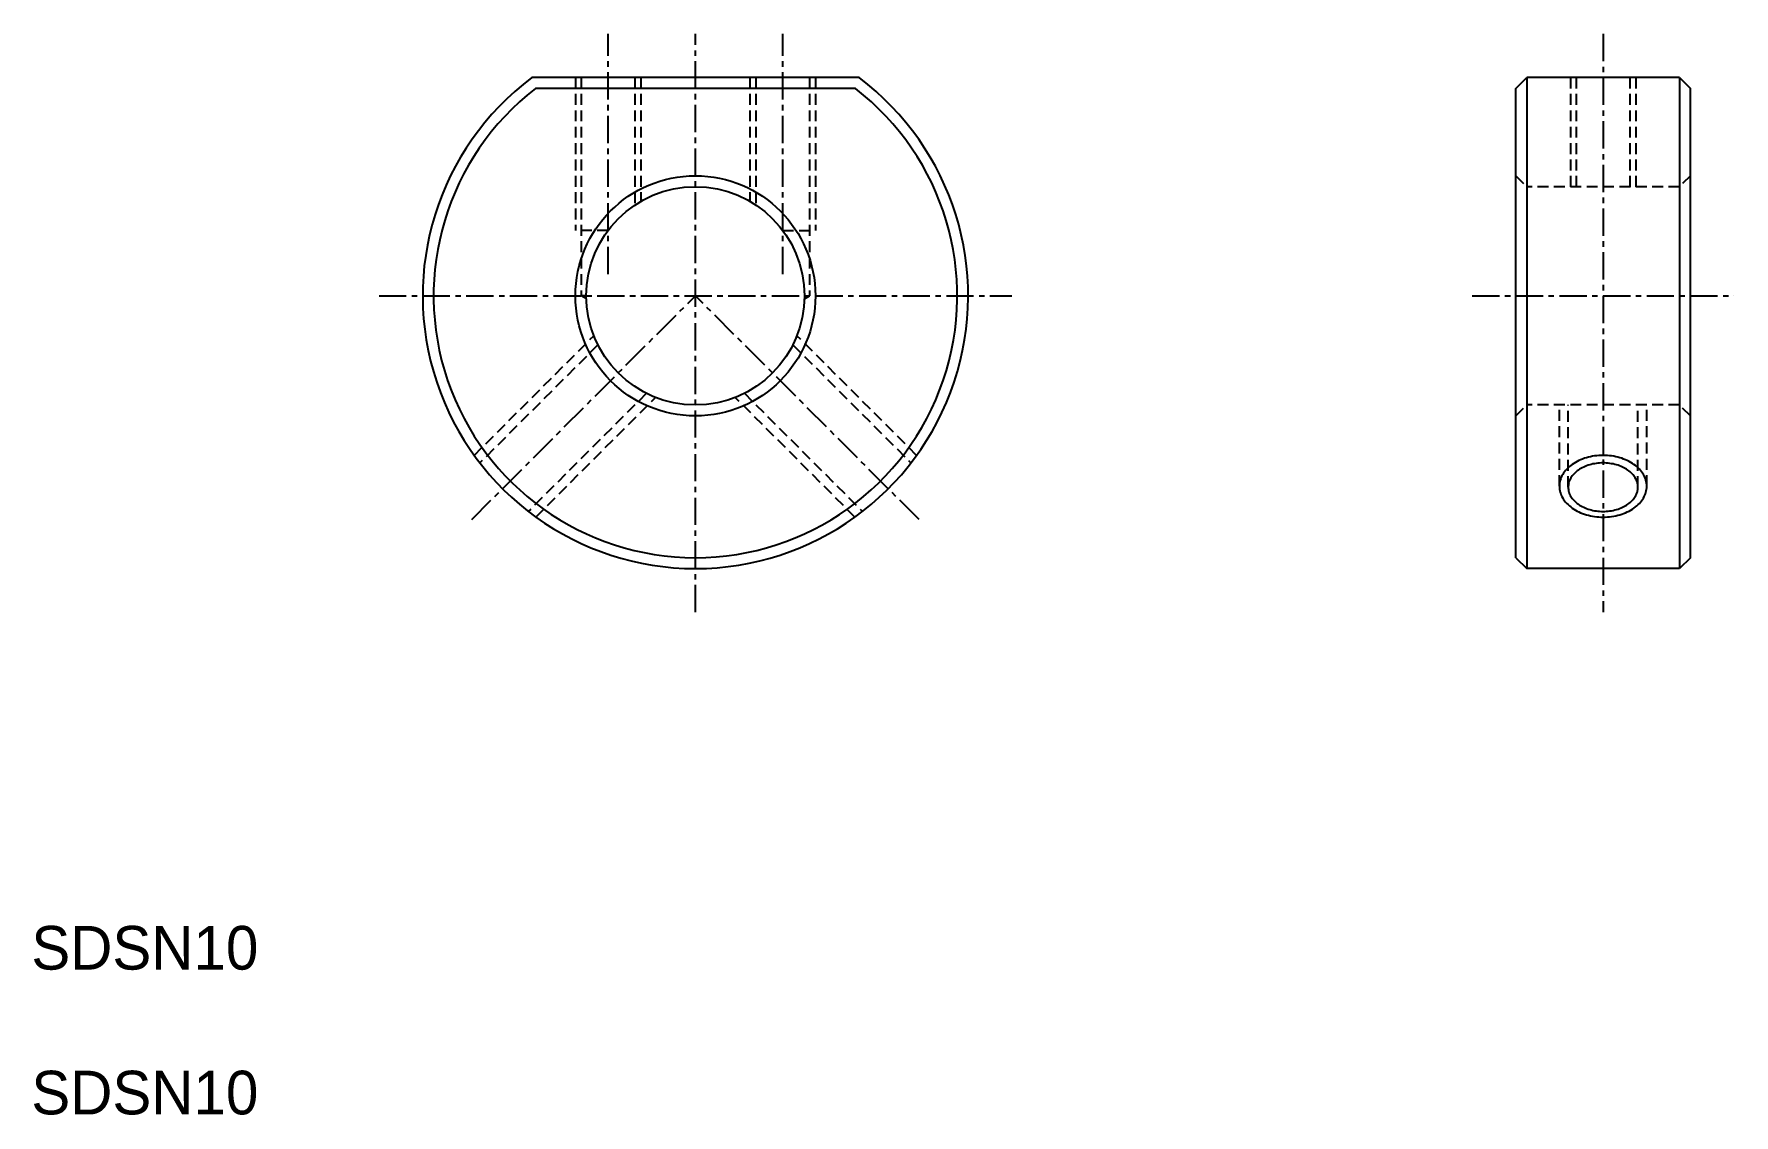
# Model space of a CAD drawing. Extents: x 50.6 to 128.5, y 51.9 to 101.5.
import ezdxf

# ---------------------------------------------------------------- set-up
doc = ezdxf.new("R2010")
doc.units = 0
doc.linetypes.add('CENTER', pattern=[2, 1.25, -0.25, 0.25, -0.25])
doc.linetypes.add('DASHED', pattern=[0.75, 0.5, -0.25])
doc.layers.get('0').update_dxf_attribs({"linetype": 'CONTINUOUS'})
doc.layers.add('CENTER', color=1, linetype='CENTER')

msp = doc.modelspace()

# ---------------------------------------------------------------- linework, layer by layer
at = {"color": 7, "linetype": 'CONTINUOUS'}
for p, q in [((88.384, 99.476), (73.384, 99.476)), ((88.216, 98.976), (73.553, 98.976)), ((118.484, 98.976), (118.984, 99.476)), ((118.484, 77.476), (118.484, 98.976)), ((118.984, 99.476), (118.984, 76.976)), ((125.984, 99.476), (118.984, 99.476)), ((125.984, 99.476), (125.984, 76.976)), ((125.984, 99.476), (126.484, 98.976)), ((126.484, 77.476), (126.484, 98.976)), ((118.484, 77.476), (118.984, 76.976)), ((126.484, 77.476), (125.984, 76.976)), ((125.984, 76.976), (118.984, 76.976))]:
    msp.add_line(p, q, dxfattribs=at)
at = {"color": 3, "linetype": 'DASHED'}
for p, q in [((75.384, 99.476), (75.384, 92.476)), ((75.655, 99.476), (75.655, 89.476)), ((78.114, 99.476), (78.114, 93.638)), ((78.384, 99.476), (78.384, 93.806)), ((83.384, 99.476), (83.384, 93.806)), ((83.655, 99.476), (83.655, 93.638)), ((86.114, 99.476), (86.114, 89.476)), ((86.384, 99.476), (86.384, 92.476)), ((120.984, 99.476), (120.984, 94.476)), ((121.255, 99.476), (121.255, 94.476)), ((123.714, 99.476), (123.714, 94.476)), ((123.984, 99.476), (123.984, 94.476)), ((118.484, 94.976), (118.984, 94.476)), ((125.984, 94.476), (118.984, 94.476)), ((118.984, 94.476), (118.984, 84.476)), ((126.484, 94.976), (125.984, 94.476)), ((125.984, 94.476), (125.984, 84.476)), ((76.884, 92.476), (75.384, 92.476)), ((84.884, 92.476), (86.384, 92.476)), ((75.884, 89.476), (75.655, 89.476)), ((75.886, 89.342), (75.655, 89.476)), ((85.882, 89.342), (86.114, 89.476)), ((85.884, 89.476), (86.114, 89.476)), ((70.745, 82.165), (76.23, 87.649)), ((91.023, 82.165), (85.539, 87.649)), ((76.417, 87.23), (71.005, 81.817)), ((85.351, 87.23), (90.763, 81.817)), ((78.638, 85.009), (73.226, 79.596)), ((83.13, 85.009), (88.542, 79.596)), ((73.573, 79.336), (79.058, 84.821)), ((88.195, 79.336), (82.71, 84.821)), ((118.484, 83.976), (118.984, 84.476)), ((125.984, 84.476), (118.984, 84.476)), ((120.484, 80.751), (120.484, 84.476)), ((120.884, 80.707), (120.884, 84.476)), ((124.084, 80.707), (124.084, 84.476)), ((124.484, 80.751), (124.484, 84.476)), ((126.484, 83.976), (125.984, 84.476))]:
    msp.add_line(p, q, dxfattribs=at)
at = {"color": 3, "linetype": 'CONTINUOUS'}
msp.add_polyline3d([(124.484, 80.751, 0), (124.482, 80.82, 0), (124.475, 80.889, 0), (124.463, 80.958, 0), (124.446, 81.027, 0), (124.424, 81.094, 0), (124.398, 81.161, 0), (124.367, 81.227, 0), (124.332, 81.292, 0), (124.292, 81.355, 0), (124.248, 81.417, 0), (124.2, 81.478, 0), (124.147, 81.536, 0), (124.091, 81.593, 0), (124.03, 81.648, 0), (123.966, 81.7, 0), (123.898, 81.751, 0), (123.827, 81.799, 0), (123.753, 81.844, 0), (123.676, 81.887, 0), (123.595, 81.927, 0), (123.512, 81.964, 0), (123.427, 81.998, 0), (123.339, 82.029, 0), (123.25, 82.057, 0), (123.158, 82.082, 0), (123.065, 82.104, 0), (122.97, 82.123, 0), (122.874, 82.138, 0), (122.778, 82.15, 0), (122.68, 82.158, 0), (122.582, 82.163, 0), (122.484, 82.165, 0), (122.386, 82.163, 0), (122.288, 82.158, 0), (122.191, 82.15, 0), (122.094, 82.138, 0), (121.998, 82.123, 0), (121.904, 82.104, 0), (121.81, 82.082, 0), (121.719, 82.057, 0), (121.629, 82.029, 0), (121.541, 81.998, 0), (121.456, 81.964, 0), (121.373, 81.927, 0), (121.293, 81.887, 0), (121.215, 81.844, 0), (121.141, 81.799, 0), (121.07, 81.751, 0), (121.002, 81.7, 0), (120.938, 81.648, 0), (120.878, 81.593, 0), (120.821, 81.536, 0), (120.769, 81.478, 0), (120.72, 81.417, 0), (120.676, 81.355, 0), (120.637, 81.292, 0), (120.601, 81.227, 0), (120.57, 81.161, 0), (120.544, 81.094, 0), (120.523, 81.027, 0), (120.506, 80.958, 0), (120.494, 80.889, 0), (120.487, 80.82, 0), (120.484, 80.751, 0), (120.487, 80.681, 0), (120.494, 80.612, 0), (120.506, 80.543, 0), (120.523, 80.475, 0), (120.544, 80.407, 0), (120.57, 80.34, 0), (120.601, 80.274, 0), (120.637, 80.21, 0), (120.676, 80.146, 0), (120.72, 80.084, 0), (120.769, 80.024, 0), (120.821, 79.965, 0), (120.878, 79.908, 0), (120.938, 79.853, 0), (121.002, 79.801, 0), (121.07, 79.751, 0), (121.141, 79.703, 0), (121.215, 79.657, 0), (121.293, 79.615, 0), (121.373, 79.575, 0), (121.456, 79.538, 0), (121.541, 79.504, 0), (121.629, 79.472, 0), (121.719, 79.444, 0), (121.81, 79.419, 0), (121.904, 79.397, 0), (121.998, 79.379, 0), (122.094, 79.364, 0), (122.191, 79.352, 0), (122.288, 79.343, 0), (122.386, 79.338, 0), (122.484, 79.337, 0), (122.582, 79.338, 0), (122.68, 79.343, 0), (122.778, 79.352, 0), (122.874, 79.364, 0), (122.97, 79.379, 0), (123.065, 79.397, 0), (123.158, 79.419, 0), (123.25, 79.444, 0), (123.339, 79.472, 0), (123.427, 79.504, 0), (123.512, 79.538, 0), (123.595, 79.575, 0), (123.676, 79.615, 0), (123.753, 79.657, 0), (123.827, 79.703, 0), (123.898, 79.751, 0), (123.966, 79.801, 0), (124.03, 79.853, 0), (124.091, 79.908, 0), (124.147, 79.965, 0), (124.2, 80.024, 0), (124.248, 80.084, 0), (124.292, 80.146, 0), (124.332, 80.21, 0), (124.367, 80.274, 0), (124.398, 80.34, 0), (124.424, 80.407, 0), (124.446, 80.475, 0), (124.463, 80.543, 0), (124.475, 80.612, 0), (124.482, 80.681, 0), (124.484, 80.751, 0)], dxfattribs=at)
at = {"color": 7, "linetype": 'CONTINUOUS'}
msp.add_polyline3d([(124.084, 80.707, 0), (124.082, 80.761, 0), (124.077, 80.816, 0), (124.067, 80.87, 0), (124.054, 80.924, 0), (124.036, 80.977, 0), (124.015, 81.029, 0), (123.991, 81.081, 0), (123.962, 81.132, 0), (123.931, 81.182, 0), (123.895, 81.23, 0), (123.857, 81.278, 0), (123.815, 81.324, 0), (123.769, 81.368, 0), (123.721, 81.411, 0), (123.67, 81.453, 0), (123.616, 81.492, 0), (123.559, 81.53, 0), (123.499, 81.565, 0), (123.437, 81.599, 0), (123.373, 81.63, 0), (123.307, 81.659, 0), (123.239, 81.686, 0), (123.168, 81.711, 0), (123.097, 81.733, 0), (123.023, 81.752, 0), (122.949, 81.77, 0), (122.873, 81.784, 0), (122.796, 81.796, 0), (122.719, 81.805, 0), (122.641, 81.812, 0), (122.563, 81.816, 0), (122.484, 81.817, 0), (122.406, 81.816, 0), (122.327, 81.812, 0), (122.249, 81.805, 0), (122.172, 81.796, 0), (122.095, 81.784, 0), (122.02, 81.77, 0), (121.945, 81.752, 0), (121.872, 81.733, 0), (121.8, 81.711, 0), (121.73, 81.686, 0), (121.662, 81.659, 0), (121.595, 81.63, 0), (121.531, 81.599, 0), (121.469, 81.565, 0), (121.41, 81.53, 0), (121.353, 81.492, 0), (121.299, 81.453, 0), (121.247, 81.411, 0), (121.199, 81.368, 0), (121.154, 81.324, 0), (121.112, 81.278, 0), (121.073, 81.23, 0), (121.038, 81.182, 0), (121.006, 81.132, 0), (120.978, 81.081, 0), (120.953, 81.029, 0), (120.932, 80.977, 0), (120.915, 80.924, 0), (120.902, 80.87, 0), (120.892, 80.816, 0), (120.886, 80.761, 0), (120.884, 80.707, 0), (120.886, 80.652, 0), (120.892, 80.598, 0), (120.902, 80.544, 0), (120.915, 80.49, 0), (120.932, 80.437, 0), (120.953, 80.385, 0), (120.978, 80.333, 0), (121.006, 80.282, 0), (121.038, 80.232, 0), (121.073, 80.183, 0), (121.112, 80.136, 0), (121.154, 80.09, 0), (121.199, 80.045, 0), (121.247, 80.002, 0), (121.299, 79.961, 0), (121.353, 79.922, 0), (121.41, 79.884, 0), (121.469, 79.848, 0), (121.531, 79.815, 0), (121.595, 79.784, 0), (121.662, 79.754, 0), (121.73, 79.727, 0), (121.8, 79.703, 0), (121.872, 79.681, 0), (121.945, 79.661, 0), (122.02, 79.644, 0), (122.095, 79.63, 0), (122.172, 79.618, 0), (122.249, 79.608, 0), (122.327, 79.602, 0), (122.406, 79.598, 0), (122.484, 79.596, 0), (122.563, 79.598, 0), (122.641, 79.602, 0), (122.719, 79.608, 0), (122.796, 79.618, 0), (122.873, 79.63, 0), (122.949, 79.644, 0), (123.023, 79.661, 0), (123.097, 79.681, 0), (123.168, 79.703, 0), (123.239, 79.727, 0), (123.307, 79.754, 0), (123.373, 79.784, 0), (123.437, 79.815, 0), (123.499, 79.848, 0), (123.559, 79.884, 0), (123.616, 79.922, 0), (123.67, 79.961, 0), (123.721, 80.002, 0), (123.769, 80.045, 0), (123.815, 80.09, 0), (123.857, 80.136, 0), (123.895, 80.183, 0), (123.931, 80.232, 0), (123.962, 80.282, 0), (123.991, 80.333, 0), (124.015, 80.385, 0), (124.036, 80.437, 0), (124.054, 80.49, 0), (124.067, 80.544, 0), (124.077, 80.598, 0), (124.082, 80.652, 0), (124.084, 80.707, 0)], dxfattribs=at)
for radius in [5.5, 5]:
    msp.add_circle((80.884, 89.476), radius, dxfattribs=at)
for radius, start, end in [(12.5, 126.8699, 53.1301), (12, 127.65846, 52.34154)]:
    msp.add_arc((80.884, 89.476), radius, start, end, dxfattribs=at)
at = {"layer": 'CENTER', "color": 1, "linetype": 'CENTER'}
for p, q in [((76.884, 90.476), (76.884, 101.476)), ((80.884, 74.976), (80.884, 101.476)), ((84.884, 90.476), (84.884, 101.476)), ((122.484, 101.476), (122.484, 74.976)), ((66.384, 89.476), (95.384, 89.476)), ((70.631, 79.223), (80.884, 89.476)), ((91.137, 79.223), (80.884, 89.476)), ((116.484, 89.476), (128.484, 89.476))]:
    msp.add_line(p, q, dxfattribs=at)

# ---------------------------------------------------------------- texts
at = {"color": 7, "linetype": 'CONTINUOUS'}
for p in [(50.448, 58.598), (50.448, 51.962)]:
    msp.add_text('SDSN10', height=2, dxfattribs=at).set_placement(p)

doc.saveas('drawing.dxf')
